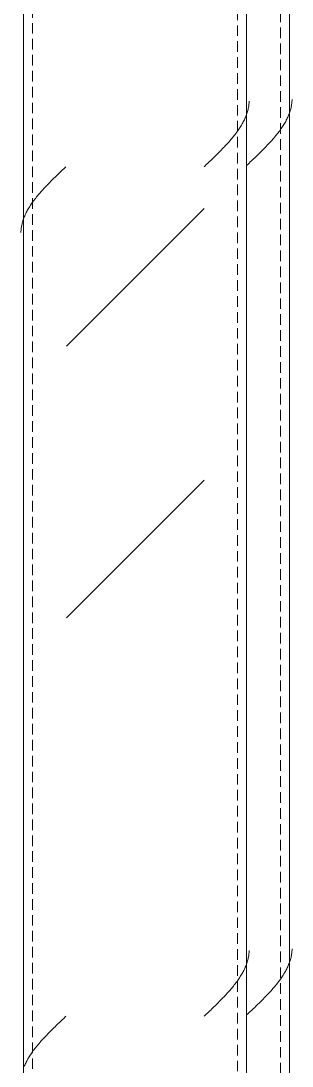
# Model space of a CAD drawing. Header units: centimetres. Extents: x -13467 to 3766, y -437 to 1921.
# Drawn here: x -13122.21 to -13110.05, y 354.77 to 401.64 of the extents above; entities that cross this region are included whole.
import ezdxf

# ---------------------------------------------------------------- set-up
doc = ezdxf.new("R2010")
doc.units = ezdxf.units.CM
doc.linetypes.add('Hidden', pattern=[0.714375, 0.47625, -0.238125])
doc.layers.add('S-COLS', color=7, linetype='Continuous', lineweight=9)

# ---------------------------------------------------------------- blocks, each defined once
blk = doc.blocks.new('FP_1-Sección 1-1')
at = {"layer": 'S-COLS'}
blk.add_line((-13112.09, 46.025), (-13112.09, 442.435), dxfattribs=at)
at = {"layer": 'S-COLS', "color": 9, "true_color": 0xc0c0c0}
for p, q in [((-13111.979, 397.953), (-13111.976, 398)), ((-13111.976, 398), (-13111.974, 398.046)), ((-13112.076, 397.485), (-13112.061, 397.532)), ((-13112.061, 397.532), (-13112.047, 397.579)), ((-13112.047, 397.579), (-13112.034, 397.626)), ((-13112.034, 397.626), (-13112.023, 397.672)), ((-13112.023, 397.672), (-13112.012, 397.719)), ((-13112.012, 397.719), (-13112.003, 397.766)), ((-13112.003, 397.766), (-13111.995, 397.813)), ((-13111.995, 397.813), (-13111.989, 397.859)), ((-13111.989, 397.859), (-13111.983, 397.906)), ((-13111.983, 397.906), (-13111.979, 397.953)), ((-13112.287, 397.018), (-13112.261, 397.064)), ((-13112.261, 397.064), (-13112.236, 397.111)), ((-13112.236, 397.111), (-13112.212, 397.158)), ((-13112.212, 397.158), (-13112.189, 397.205)), ((-13112.189, 397.205), (-13112.168, 397.252)), ((-13112.168, 397.252), (-13112.147, 397.298)), ((-13112.147, 397.298), (-13112.127, 397.345)), ((-13112.127, 397.345), (-13112.109, 397.392)), ((-13112.109, 397.392), (-13112.092, 397.439)), ((-13112.092, 397.439), (-13112.076, 397.485)), ((-13112.601, 396.55), (-13112.566, 396.597)), ((-13112.566, 396.597), (-13112.531, 396.644)), ((-13112.531, 396.644), (-13112.497, 396.69)), ((-13112.497, 396.69), (-13112.464, 396.737)), ((-13112.464, 396.737), (-13112.432, 396.784)), ((-13112.432, 396.784), (-13112.401, 396.831)), ((-13112.401, 396.831), (-13112.371, 396.877)), ((-13112.371, 396.877), (-13112.342, 396.924)), ((-13112.342, 396.924), (-13112.314, 396.971)), ((-13112.314, 396.971), (-13112.287, 397.018)), ((-13112.999, 396.083), (-13112.956, 396.129)), ((-13112.956, 396.129), (-13112.914, 396.176)), ((-13112.914, 396.176), (-13112.872, 396.223)), ((-13112.872, 396.223), (-13112.831, 396.27)), ((-13112.831, 396.27), (-13112.791, 396.316)), ((-13112.791, 396.316), (-13112.751, 396.363)), ((-13112.751, 396.363), (-13112.713, 396.41)), ((-13112.713, 396.41), (-13112.675, 396.457)), ((-13112.675, 396.457), (-13112.638, 396.503)), ((-13112.638, 396.503), (-13112.601, 396.55)), ((-13113.456, 395.615), (-13113.408, 395.662)), ((-13113.408, 395.662), (-13113.361, 395.709)), ((-13113.361, 395.709), (-13113.314, 395.755)), ((-13113.314, 395.755), (-13113.268, 395.802)), ((-13113.268, 395.802), (-13113.221, 395.849)), ((-13113.221, 395.849), (-13113.176, 395.896)), ((-13113.176, 395.896), (-13113.131, 395.942)), ((-13113.131, 395.942), (-13113.086, 395.989)), ((-13113.086, 395.989), (-13113.042, 396.036)), ((-13113.042, 396.036), (-13112.999, 396.083)), ((-13113.945, 395.147), (-13113.896, 395.194)), ((-13113.896, 395.194), (-13113.846, 395.241)), ((-13113.846, 395.241), (-13113.797, 395.288)), ((-13113.797, 395.288), (-13113.748, 395.335)), ((-13113.748, 395.335), (-13113.698, 395.381)), ((-13113.698, 395.381), (-13113.649, 395.428)), ((-13113.649, 395.428), (-13113.601, 395.475)), ((-13113.601, 395.475), (-13113.552, 395.522)), ((-13113.552, 395.522), (-13113.504, 395.568)), ((-13113.504, 395.568), (-13113.456, 395.615)), ((-13113.995, 395.101), (-13113.945, 395.147)), ((-13112.034, 359.526), (-13112.023, 359.572)), ((-13112.023, 359.572), (-13112.012, 359.619)), ((-13112.012, 359.619), (-13112.003, 359.666)), ((-13112.003, 359.666), (-13111.995, 359.713)), ((-13111.995, 359.713), (-13111.989, 359.759)), ((-13111.989, 359.759), (-13111.983, 359.806)), ((-13111.983, 359.806), (-13111.979, 359.853)), ((-13111.979, 359.853), (-13111.976, 359.9)), ((-13111.976, 359.9), (-13111.974, 359.946)), ((-13112.212, 359.058), (-13112.189, 359.105)), ((-13112.189, 359.105), (-13112.168, 359.152)), ((-13112.168, 359.152), (-13112.147, 359.198)), ((-13112.147, 359.198), (-13112.127, 359.245)), ((-13112.127, 359.245), (-13112.109, 359.292)), ((-13112.109, 359.292), (-13112.092, 359.339)), ((-13112.092, 359.339), (-13112.076, 359.385)), ((-13112.076, 359.385), (-13112.061, 359.432)), ((-13112.061, 359.432), (-13112.047, 359.479)), ((-13112.047, 359.479), (-13112.034, 359.526)), ((-13112.497, 358.59), (-13112.464, 358.637)), ((-13112.464, 358.637), (-13112.432, 358.684)), ((-13112.432, 358.684), (-13112.401, 358.731)), ((-13112.401, 358.731), (-13112.371, 358.777)), ((-13112.371, 358.777), (-13112.342, 358.824)), ((-13112.342, 358.824), (-13112.314, 358.871)), ((-13112.314, 358.871), (-13112.287, 358.918)), ((-13112.287, 358.918), (-13112.261, 358.964)), ((-13112.261, 358.964), (-13112.236, 359.011)), ((-13112.236, 359.011), (-13112.212, 359.058)), ((-13112.872, 358.123), (-13112.831, 358.17)), ((-13112.831, 358.17), (-13112.791, 358.216)), ((-13112.791, 358.216), (-13112.751, 358.263)), ((-13112.751, 358.263), (-13112.713, 358.31)), ((-13112.713, 358.31), (-13112.675, 358.357)), ((-13112.675, 358.357), (-13112.638, 358.403)), ((-13112.638, 358.403), (-13112.601, 358.45)), ((-13112.601, 358.45), (-13112.566, 358.497)), ((-13112.566, 358.497), (-13112.531, 358.544)), ((-13112.531, 358.544), (-13112.497, 358.59)), ((-13113.314, 357.655), (-13113.268, 357.702)), ((-13113.268, 357.702), (-13113.221, 357.749)), ((-13113.221, 357.749), (-13113.176, 357.796)), ((-13113.176, 357.796), (-13113.131, 357.842)), ((-13113.131, 357.842), (-13113.086, 357.889)), ((-13113.086, 357.889), (-13113.042, 357.936)), ((-13113.042, 357.936), (-13112.999, 357.983)), ((-13112.999, 357.983), (-13112.956, 358.029)), ((-13112.956, 358.029), (-13112.914, 358.076)), ((-13112.914, 358.076), (-13112.872, 358.123)), ((-13113.797, 357.188), (-13113.748, 357.235)), ((-13113.748, 357.235), (-13113.698, 357.281)), ((-13113.698, 357.281), (-13113.649, 357.328)), ((-13113.649, 357.328), (-13113.601, 357.375)), ((-13113.601, 357.375), (-13113.552, 357.422)), ((-13113.552, 357.422), (-13113.504, 357.468)), ((-13113.504, 357.468), (-13113.456, 357.515)), ((-13113.456, 357.515), (-13113.408, 357.562)), ((-13113.408, 357.562), (-13113.361, 357.609)), ((-13113.361, 357.609), (-13113.314, 357.655)), ((-13113.995, 357.001), (-13113.945, 357.047)), ((-13113.945, 357.047), (-13113.896, 357.094)), ((-13113.896, 357.094), (-13113.846, 357.141)), ((-13113.846, 357.141), (-13113.797, 357.188))]:
    blk.add_line(p, q, dxfattribs=at)
blk = doc.blocks.new('FP_2-Sección 1-1')
at = {"layer": 'S-COLS'}
blk.add_line((-13122.09, 442.435), (-13122.09, 46.025), dxfattribs=at)
at = {"layer": 'S-COLS', "color": 9, "true_color": 0xc0c0c0}
for p, q in [((-13120.628, 394.68), (-13120.579, 394.727)), ((-13120.579, 394.727), (-13120.531, 394.773)), ((-13120.531, 394.773), (-13120.482, 394.82)), ((-13120.482, 394.82), (-13120.432, 394.867)), ((-13120.432, 394.867), (-13120.383, 394.914)), ((-13120.383, 394.914), (-13120.334, 394.96)), ((-13120.334, 394.96), (-13120.284, 395.007)), ((-13120.284, 395.007), (-13120.235, 395.054)), ((-13120.235, 395.054), (-13120.185, 395.101)), ((-13121.094, 394.212), (-13121.049, 394.259)), ((-13121.049, 394.259), (-13121.004, 394.306)), ((-13121.004, 394.306), (-13120.959, 394.353)), ((-13120.959, 394.353), (-13120.913, 394.399)), ((-13120.913, 394.399), (-13120.866, 394.446)), ((-13120.866, 394.446), (-13120.819, 394.493)), ((-13120.819, 394.493), (-13120.772, 394.54)), ((-13120.772, 394.54), (-13120.724, 394.586)), ((-13120.724, 394.586), (-13120.676, 394.633)), ((-13120.676, 394.633), (-13120.628, 394.68)), ((-13121.505, 393.745), (-13121.467, 393.792)), ((-13121.467, 393.792), (-13121.429, 393.838)), ((-13121.429, 393.838), (-13121.389, 393.885)), ((-13121.389, 393.885), (-13121.349, 393.932)), ((-13121.349, 393.932), (-13121.308, 393.979)), ((-13121.308, 393.979), (-13121.266, 394.025)), ((-13121.266, 394.025), (-13121.224, 394.072)), ((-13121.224, 394.072), (-13121.181, 394.119)), ((-13121.181, 394.119), (-13121.138, 394.166)), ((-13121.138, 394.166), (-13121.094, 394.212)), ((-13121.838, 393.277), (-13121.809, 393.324)), ((-13121.809, 393.324), (-13121.779, 393.371)), ((-13121.779, 393.371), (-13121.748, 393.418)), ((-13121.748, 393.418), (-13121.716, 393.464)), ((-13121.716, 393.464), (-13121.683, 393.511)), ((-13121.683, 393.511), (-13121.649, 393.558)), ((-13121.649, 393.558), (-13121.614, 393.605)), ((-13121.614, 393.605), (-13121.579, 393.651)), ((-13121.579, 393.651), (-13121.543, 393.698)), ((-13121.543, 393.698), (-13121.505, 393.745)), ((-13122.071, 392.81), (-13122.053, 392.856)), ((-13122.053, 392.856), (-13122.033, 392.903)), ((-13122.033, 392.903), (-13122.012, 392.95)), ((-13122.012, 392.95), (-13121.991, 392.997)), ((-13121.991, 392.997), (-13121.968, 393.043)), ((-13121.968, 393.043), (-13121.944, 393.09)), ((-13121.944, 393.09), (-13121.919, 393.137)), ((-13121.919, 393.137), (-13121.893, 393.184)), ((-13121.893, 393.184), (-13121.866, 393.231)), ((-13121.866, 393.231), (-13121.838, 393.277)), ((-13122.191, 392.342), (-13122.185, 392.389)), ((-13122.185, 392.389), (-13122.177, 392.436)), ((-13122.177, 392.436), (-13122.168, 392.482)), ((-13122.168, 392.482), (-13122.157, 392.529)), ((-13122.157, 392.529), (-13122.146, 392.576)), ((-13122.146, 392.576), (-13122.133, 392.623)), ((-13122.133, 392.623), (-13122.119, 392.669)), ((-13122.119, 392.669), (-13122.104, 392.716)), ((-13122.104, 392.716), (-13122.088, 392.763)), ((-13122.088, 392.763), (-13122.071, 392.81)), ((-13122.206, 392.155), (-13122.204, 392.202)), ((-13122.204, 392.202), (-13122.201, 392.249)), ((-13122.201, 392.249), (-13122.197, 392.295)), ((-13122.197, 392.295), (-13122.191, 392.342)), ((-13120.482, 356.72), (-13120.432, 356.767)), ((-13120.432, 356.767), (-13120.383, 356.814)), ((-13120.383, 356.814), (-13120.334, 356.86)), ((-13120.334, 356.86), (-13120.284, 356.907)), ((-13120.284, 356.907), (-13120.235, 356.954)), ((-13120.235, 356.954), (-13120.185, 357.001)), ((-13120.959, 356.253), (-13120.913, 356.299)), ((-13120.913, 356.299), (-13120.866, 356.346)), ((-13120.866, 356.346), (-13120.819, 356.393)), ((-13120.819, 356.393), (-13120.772, 356.44)), ((-13120.772, 356.44), (-13120.724, 356.486)), ((-13120.724, 356.486), (-13120.676, 356.533)), ((-13120.676, 356.533), (-13120.628, 356.58)), ((-13120.628, 356.58), (-13120.579, 356.627)), ((-13120.579, 356.627), (-13120.531, 356.673)), ((-13120.531, 356.673), (-13120.482, 356.72)), ((-13121.389, 355.785), (-13121.349, 355.832)), ((-13121.349, 355.832), (-13121.308, 355.879)), ((-13121.308, 355.879), (-13121.266, 355.925)), ((-13121.266, 355.925), (-13121.224, 355.972)), ((-13121.224, 355.972), (-13121.181, 356.019)), ((-13121.181, 356.019), (-13121.138, 356.066)), ((-13121.138, 356.066), (-13121.094, 356.112)), ((-13121.094, 356.112), (-13121.049, 356.159)), ((-13121.049, 356.159), (-13121.004, 356.206)), ((-13121.004, 356.206), (-13120.959, 356.253)), ((-13121.748, 355.318), (-13121.716, 355.364)), ((-13121.716, 355.364), (-13121.683, 355.411)), ((-13121.683, 355.411), (-13121.649, 355.458)), ((-13121.649, 355.458), (-13121.614, 355.505)), ((-13121.614, 355.505), (-13121.579, 355.551)), ((-13121.579, 355.551), (-13121.543, 355.598)), ((-13121.543, 355.598), (-13121.505, 355.645)), ((-13121.505, 355.645), (-13121.467, 355.692)), ((-13121.467, 355.692), (-13121.429, 355.738)), ((-13121.429, 355.738), (-13121.389, 355.785)), ((-13122.033, 354.803), (-13122.012, 354.85)), ((-13122.012, 354.85), (-13121.991, 354.897)), ((-13121.991, 354.897), (-13121.968, 354.943)), ((-13121.968, 354.943), (-13121.944, 354.99)), ((-13121.944, 354.99), (-13121.919, 355.037)), ((-13121.919, 355.037), (-13121.893, 355.084)), ((-13121.893, 355.084), (-13121.866, 355.131)), ((-13121.866, 355.131), (-13121.838, 355.177)), ((-13121.838, 355.177), (-13121.809, 355.224)), ((-13121.809, 355.224), (-13121.779, 355.271)), ((-13121.779, 355.271), (-13121.748, 355.318)), ((-13122.053, 354.756), (-13122.033, 354.803))]:
    blk.add_line(p, q, dxfattribs=at)
blk = doc.blocks.new('HSS Rectangular-Column - 100 x 100 mm-1472442-Sección 1-1')
at = {"layer": 'S-COLS', "true_color": 0xc0c0c0}
h = blk.add_hatch(dxfattribs=at)
h.set_pattern_fill('FP_6', color=9, style=0, pattern_type=2)
h.set_pattern_definition([(45, (-5050.647, 712), (-25.14472, 25.14472), []), (45, (-5050.647, 750.1), (-25.14472, 25.14472), [])])
h.paths.add_polyline_path([(-13114.908, 46.025), (-13113.995, 46.025), (-13113.995, 440.53), (-13120.185, 440.53), (-13120.111, 436.818), (-13118.723, 436.818), (-13118.564, 436.5), (-13120.185, 436.5), (-13120.111, 241.818), (-13118.723, 241.818), (-13118.564, 241.5), (-13120.185, 241.5), (-13120.185, 46.025)])
h.paths.add_polyline_path([(-13113.995, 441.483), (-13113.995, 449.578), (-13120.185, 449.574), (-13120.175, 441.483), (-13114.908, 441.483)])
h.paths.add_polyline_path([(-13120.185, 450.526), (-13120.175, 450.53), (-13113.995, 450.53), (-13113.995, 507.27), (-13118.801, 507.27), (-13118.801, 515.53), (-13120.185, 515.53), (-13120.185, 450.53)])
h.paths.add_polyline_path([(-13113.995, 508.181), (-13113.995, 515.53), (-13117.497, 515.53), (-13117.497, 509.842), (-13117.195, 509.02), (-13116.433, 508.587), (-13114.908, 508.333)])
at = {"layer": 'S-COLS', "linetype": 'Hidden'}
for p, q in [((-13121.69, 46.025), (-13121.69, 441.493)), ((-13112.49, 441.446), (-13112.49, 46.025))]:
    blk.add_line(p, q, dxfattribs=at)
at = {"layer": 'S-COLS'}
for name in ['FP_2-Sección 1-1', 'FP_1-Sección 1-1']:
    blk.add_blockref(name, (0, 0), dxfattribs=at)
blk = doc.blocks.new('FP_4-Sección 1-1')
at = {"layer": 'S-COLS'}
blk.add_line((-13110.164, 46.025), (-13110.164, 470.014), dxfattribs=at)
at = {"layer": 'S-COLS', "color": 9, "true_color": 0xc0c0c0}
for p, q in [((-13110.063, 397.931), (-13110.058, 397.978)), ((-13110.058, 397.978), (-13110.053, 398.025)), ((-13110.053, 398.025), (-13110.05, 398.072)), ((-13110.05, 398.072), (-13110.048, 398.118)), ((-13110.183, 397.464), (-13110.166, 397.511)), ((-13110.166, 397.511), (-13110.15, 397.557)), ((-13110.15, 397.557), (-13110.135, 397.604)), ((-13110.135, 397.604), (-13110.121, 397.651)), ((-13110.121, 397.651), (-13110.108, 397.698)), ((-13110.108, 397.698), (-13110.097, 397.744)), ((-13110.097, 397.744), (-13110.087, 397.791)), ((-13110.087, 397.791), (-13110.078, 397.838)), ((-13110.078, 397.838), (-13110.07, 397.885)), ((-13110.07, 397.885), (-13110.063, 397.931)), ((-13110.417, 396.996), (-13110.388, 397.043)), ((-13110.388, 397.043), (-13110.361, 397.09)), ((-13110.361, 397.09), (-13110.335, 397.136)), ((-13110.335, 397.136), (-13110.31, 397.183)), ((-13110.31, 397.183), (-13110.287, 397.23)), ((-13110.287, 397.23), (-13110.264, 397.277)), ((-13110.264, 397.277), (-13110.242, 397.323)), ((-13110.242, 397.323), (-13110.221, 397.37)), ((-13110.221, 397.37), (-13110.202, 397.417)), ((-13110.202, 397.417), (-13110.183, 397.464)), ((-13110.749, 396.529), (-13110.712, 396.575)), ((-13110.712, 396.575), (-13110.675, 396.622)), ((-13110.675, 396.622), (-13110.64, 396.669)), ((-13110.64, 396.669), (-13110.605, 396.716)), ((-13110.605, 396.716), (-13110.571, 396.762)), ((-13110.571, 396.762), (-13110.539, 396.809)), ((-13110.539, 396.809), (-13110.507, 396.856)), ((-13110.507, 396.856), (-13110.476, 396.903)), ((-13110.476, 396.903), (-13110.446, 396.949)), ((-13110.446, 396.949), (-13110.417, 396.996)), ((-13111.16, 396.061), (-13111.116, 396.108)), ((-13111.116, 396.108), (-13111.073, 396.155)), ((-13111.073, 396.155), (-13111.03, 396.201)), ((-13111.03, 396.201), (-13110.988, 396.248)), ((-13110.988, 396.248), (-13110.946, 396.295)), ((-13110.946, 396.295), (-13110.905, 396.342)), ((-13110.905, 396.342), (-13110.865, 396.388)), ((-13110.865, 396.388), (-13110.826, 396.435)), ((-13110.826, 396.435), (-13110.787, 396.482)), ((-13110.787, 396.482), (-13110.749, 396.529)), ((-13111.626, 395.594), (-13111.578, 395.64)), ((-13111.578, 395.64), (-13111.53, 395.687)), ((-13111.53, 395.687), (-13111.482, 395.734)), ((-13111.482, 395.734), (-13111.435, 395.781)), ((-13111.435, 395.781), (-13111.388, 395.827)), ((-13111.388, 395.827), (-13111.342, 395.874)), ((-13111.342, 395.874), (-13111.296, 395.921)), ((-13111.296, 395.921), (-13111.25, 395.968)), ((-13111.25, 395.968), (-13111.205, 396.014)), ((-13111.205, 396.014), (-13111.16, 396.061)), ((-13112.069, 395.173), (-13112.02, 395.219)), ((-13112.02, 395.219), (-13111.97, 395.266)), ((-13111.97, 395.266), (-13111.921, 395.313)), ((-13111.921, 395.313), (-13111.871, 395.36)), ((-13111.871, 395.36), (-13111.822, 395.406)), ((-13111.822, 395.406), (-13111.773, 395.453)), ((-13111.773, 395.453), (-13111.724, 395.5)), ((-13111.724, 395.5), (-13111.675, 395.547)), ((-13111.675, 395.547), (-13111.626, 395.594)), ((-13110.05, 359.972), (-13110.048, 360.018)), ((-13110.135, 359.504), (-13110.121, 359.551)), ((-13110.121, 359.551), (-13110.108, 359.598)), ((-13110.108, 359.598), (-13110.097, 359.644)), ((-13110.097, 359.644), (-13110.087, 359.691)), ((-13110.087, 359.691), (-13110.078, 359.738)), ((-13110.078, 359.738), (-13110.07, 359.785)), ((-13110.07, 359.785), (-13110.063, 359.831)), ((-13110.063, 359.831), (-13110.058, 359.878)), ((-13110.058, 359.878), (-13110.053, 359.925)), ((-13110.053, 359.925), (-13110.05, 359.972)), ((-13110.335, 359.036), (-13110.31, 359.083)), ((-13110.31, 359.083), (-13110.287, 359.13)), ((-13110.287, 359.13), (-13110.264, 359.177)), ((-13110.264, 359.177), (-13110.242, 359.223)), ((-13110.242, 359.223), (-13110.221, 359.27)), ((-13110.221, 359.27), (-13110.202, 359.317)), ((-13110.202, 359.317), (-13110.183, 359.364)), ((-13110.183, 359.364), (-13110.166, 359.411)), ((-13110.166, 359.411), (-13110.15, 359.457)), ((-13110.15, 359.457), (-13110.135, 359.504)), ((-13110.64, 358.569), (-13110.605, 358.616)), ((-13110.605, 358.616), (-13110.571, 358.662)), ((-13110.571, 358.662), (-13110.539, 358.709)), ((-13110.539, 358.709), (-13110.507, 358.756)), ((-13110.507, 358.756), (-13110.476, 358.803)), ((-13110.476, 358.803), (-13110.446, 358.849)), ((-13110.446, 358.849), (-13110.417, 358.896)), ((-13110.417, 358.896), (-13110.388, 358.943)), ((-13110.388, 358.943), (-13110.361, 358.99)), ((-13110.361, 358.99), (-13110.335, 359.036)), ((-13111.03, 358.101), (-13110.988, 358.148)), ((-13110.988, 358.148), (-13110.946, 358.195)), ((-13110.946, 358.195), (-13110.905, 358.242)), ((-13110.905, 358.242), (-13110.865, 358.288)), ((-13110.865, 358.288), (-13110.826, 358.335)), ((-13110.826, 358.335), (-13110.787, 358.382)), ((-13110.787, 358.382), (-13110.749, 358.429)), ((-13110.749, 358.429), (-13110.712, 358.475)), ((-13110.712, 358.475), (-13110.675, 358.522)), ((-13110.675, 358.522), (-13110.64, 358.569)), ((-13111.482, 357.634), (-13111.435, 357.681)), ((-13111.435, 357.681), (-13111.388, 357.727)), ((-13111.388, 357.727), (-13111.342, 357.774)), ((-13111.342, 357.774), (-13111.296, 357.821)), ((-13111.296, 357.821), (-13111.25, 357.868)), ((-13111.25, 357.868), (-13111.205, 357.914)), ((-13111.205, 357.914), (-13111.16, 357.961)), ((-13111.16, 357.961), (-13111.116, 358.008)), ((-13111.116, 358.008), (-13111.073, 358.055)), ((-13111.073, 358.055), (-13111.03, 358.101)), ((-13111.97, 357.166), (-13111.921, 357.213)), ((-13111.921, 357.213), (-13111.871, 357.26)), ((-13111.871, 357.26), (-13111.822, 357.306)), ((-13111.822, 357.306), (-13111.773, 357.353)), ((-13111.773, 357.353), (-13111.724, 357.4)), ((-13111.724, 357.4), (-13111.675, 357.447)), ((-13111.675, 357.447), (-13111.626, 357.494)), ((-13111.626, 357.494), (-13111.578, 357.54)), ((-13111.578, 357.54), (-13111.53, 357.587)), ((-13111.53, 357.587), (-13111.482, 357.634)), ((-13112.069, 357.073), (-13112.02, 357.119)), ((-13112.02, 357.119), (-13111.97, 357.166))]:
    blk.add_line(p, q, dxfattribs=at)
blk = doc.blocks.new('HSS Rectangular-Column - 100 x 100 mm-V3-Sección 1-1')
at = {"layer": 'S-COLS', "linetype": 'Hidden'}
blk.add_line((-13110.564, 441.346), (-13110.564, 46.025), dxfattribs=at)
at = {"layer": 'S-COLS'}
blk.add_blockref('FP_4-Sección 1-1', (0, 0), dxfattribs=at)
blk = doc.blocks.new('PQ_RVR_EST-01_ZZ_ZZ_MO_T_A_rvt-1-Sección 1-1')
at = {"layer": 'S-COLS', "lineweight": 9}
for name in ['HSS Rectangular-Column - 100 x 100 mm-1472442-Sección 1-1', 'HSS Rectangular-Column - 100 x 100 mm-V3-Sección 1-1']:
    blk.add_blockref(name, (0, 0), dxfattribs=at)

msp = doc.modelspace()

# ---------------------------------------------------------------- block references
at = {"lineweight": 5}
msp.add_blockref('PQ_RVR_EST-01_ZZ_ZZ_MO_T_A_rvt-1-Sección 1-1', (0, 0), dxfattribs=at)

doc.saveas('drawing.dxf')
